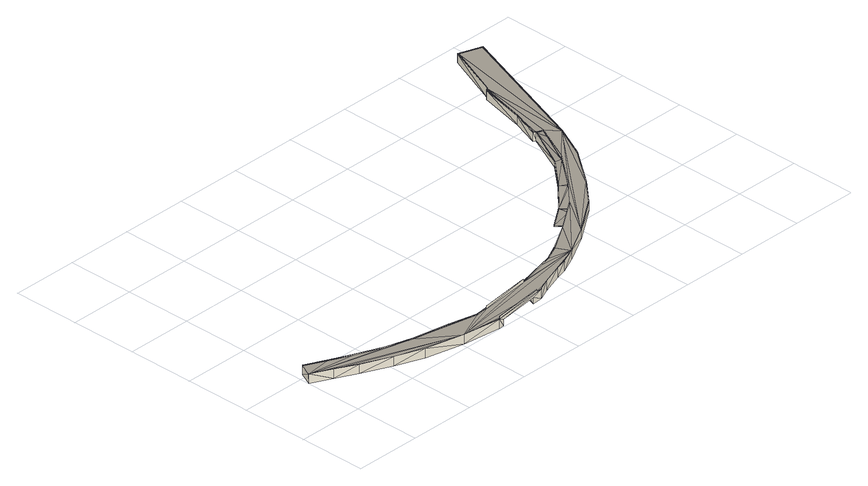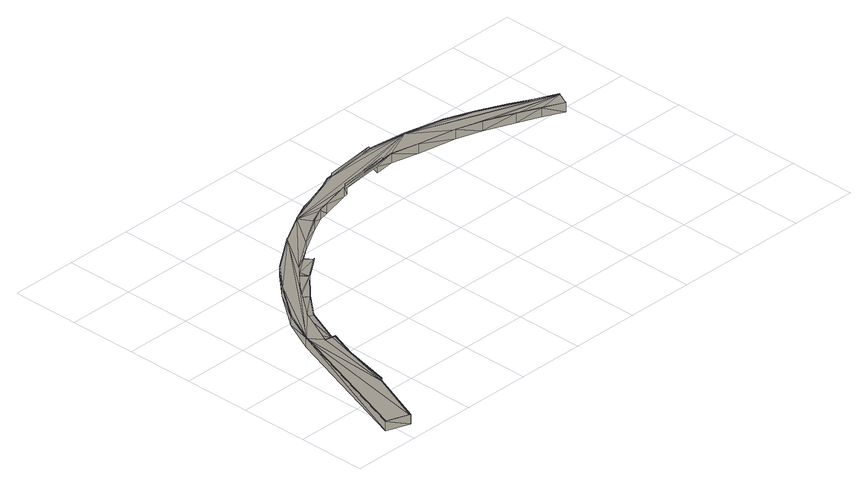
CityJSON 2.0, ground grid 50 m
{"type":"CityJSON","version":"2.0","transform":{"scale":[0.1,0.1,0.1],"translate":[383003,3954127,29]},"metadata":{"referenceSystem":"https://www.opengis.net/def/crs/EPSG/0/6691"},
"CityObjects":{
"bridge1":{"type":"Bridge","geometry":[{"type":"Solid","lod":"2","boundaries":[[[[0,1,2]],[[2,1,3]],[[4,5,6]],[[5,7,6]],[[8,9,7]],[[10,11,12]],[[13,14,12]],[[12,14,10]],[[8,7,5]],[[11,15,16]],[[15,17,16]],[[11,16,12]],[[18,9,5]],[[19,20,21]],[[20,22,21]],[[22,20,23]],[[20,24,23]],[[23,24,25]],[[24,26,25]],[[27,9,18]],[[27,18,5]],[[28,27,5]],[[29,30,5]],[[31,21,32]],[[21,22,32]],[[32,22,33]],[[34,32,33]],[[34,35,32]],[[35,36,32]],[[37,38,35]],[[39,25,40]],[[40,41,39]],[[32,42,31]],[[31,42,43]],[[32,36,42]],[[36,44,42]],[[36,38,44]],[[38,45,44]],[[33,46,29]],[[47,41,40]],[[48,40,25]],[[29,41,47]],[[48,47,40]],[[12,16,49]],[[50,13,49]],[[49,13,12]],[[17,51,52]],[[16,17,52]],[[16,52,49]],[[42,44,53]],[[43,53,54]],[[42,53,43]],[[44,55,53]],[[53,55,56]],[[53,56,54]],[[56,57,54]],[[55,58,56]],[[56,59,57]],[[57,59,60]],[[56,58,59]],[[58,61,59]],[[62,50,49]],[[63,50,62]],[[51,64,52]],[[52,64,65]],[[61,66,62]],[[66,63,62]],[[60,59,65]],[[59,61,65]],[[64,60,65]],[[61,62,65]],[[67,68,69]],[[70,68,67]],[[71,72,73]],[[73,72,74]],[[75,70,76]],[[77,78,79]],[[79,80,81]],[[82,74,83]],[[77,75,78]],[[75,76,78]],[[84,78,76]],[[77,79,85]],[[86,77,85]],[[85,79,81]],[[67,87,70]],[[70,87,76]],[[85,81,88]],[[81,84,88]],[[84,89,88]],[[87,90,76]],[[82,83,91]],[[91,92,82]],[[93,92,91]],[[94,74,72]],[[83,95,91]],[[95,83,74]],[[94,95,74]],[[96,90,87]],[[96,87,97]],[[85,98,99]],[[88,98,85]],[[86,85,99]],[[88,100,101]],[[101,98,88]],[[97,87,4]],[[97,4,6]],[[91,95,10]],[[10,93,91]],[[14,93,10]],[[95,11,10]],[[94,15,11]],[[95,94,11]],[[99,98,19]],[[98,20,19]],[[24,20,98]],[[24,98,101]],[[102,103,104]],[[103,0,104]],[[105,106,107]],[[107,108,105]],[[109,106,105]],[[110,108,107]],[[111,112,110]],[[112,108,110]],[[110,107,106]],[[104,113,102]],[[104,105,114]],[[114,113,104]],[[108,115,105]],[[105,115,114]],[[112,116,108]],[[108,116,115]],[[117,109,105]],[[106,109,117]],[[118,117,105]],[[104,0,119]],[[119,118,104]],[[120,110,106]],[[121,120,106]],[[121,106,117]],[[0,2,119]],[[111,110,120]],[[119,2,122]],[[2,123,122]],[[121,117,120]],[[124,118,125]],[[125,118,119]],[[125,126,127]],[[124,125,127]],[[115,128,114]],[[114,128,113]],[[128,129,113]],[[130,128,115]],[[116,131,115]],[[115,131,130]],[[132,122,133]],[[119,122,132]],[[132,134,119]],[[134,125,119]],[[135,126,134]],[[134,126,125]],[[103,136,1]],[[0,103,1]],[[2,3,123]],[[3,137,123]],[[138,133,139]],[[138,134,132]],[[132,133,138]],[[140,135,141]],[[141,135,134]],[[128,142,129]],[[143,142,128]],[[143,128,130]],[[130,144,145]],[[145,143,130]],[[131,144,130]],[[141,134,146]],[[147,148,149]],[[150,151,1]],[[136,150,1]],[[152,153,154]],[[155,152,154]],[[156,153,152]],[[157,152,151]],[[157,156,152]],[[158,149,155]],[[150,159,151]],[[159,160,151]],[[160,157,151]],[[161,139,162]],[[138,139,161]],[[161,146,138]],[[146,140,141]],[[163,140,146]],[[1,151,3]],[[151,152,164]],[[164,152,165]],[[148,166,149]],[[147,167,166]],[[148,147,166]],[[3,151,164]],[[149,166,168]],[[155,149,165]],[[149,168,165]],[[169,170,171]],[[172,137,164]],[[137,3,164]],[[173,156,157]],[[174,157,160]],[[174,173,157]],[[159,175,160]],[[175,176,160]],[[176,174,160]],[[73,161,162]],[[73,162,71]],[[177,161,73]],[[177,178,161]],[[178,146,161]],[[179,180,143]],[[143,180,142]],[[179,143,145]],[[181,163,178]],[[178,163,146]],[[144,182,145]],[[145,182,183]],[[183,179,145]],[[170,184,185]],[[186,170,185]],[[187,164,165]],[[172,164,187]],[[188,172,187]],[[186,189,165]],[[185,189,186]],[[190,173,174]],[[191,190,174]],[[191,174,176]],[[175,192,176]],[[193,191,176]],[[192,193,176]],[[185,184,189]],[[184,194,189]],[[195,188,196]],[[196,187,189]],[[188,187,196]],[[197,179,183]],[[179,198,180]],[[197,198,179]],[[182,199,183]],[[200,197,183]],[[183,199,200]],[[189,194,201]],[[194,202,201]],[[201,203,189]],[[203,196,189]],[[68,195,69]],[[69,195,196]],[[69,196,203]],[[204,190,205]],[[205,190,191]],[[205,191,193]],[[206,207,192]],[[192,207,193]],[[207,205,193]],[[208,197,200]],[[208,209,198]],[[197,208,198]],[[210,208,200]],[[199,211,200]],[[200,211,210]],[[212,204,213]],[[213,204,205]],[[206,214,207]],[[215,214,206]],[[208,210,209]],[[210,211,209]],[[216,205,207]],[[209,211,217]],[[211,218,217]],[[216,218,213]],[[218,212,213]],[[215,217,214]],[[217,219,214]],[[219,216,214]],[[216,219,217]],[[170,186,171]],[[158,147,149]],[[154,158,155]],[[166,167,169]],[[168,166,171]],[[171,186,165]],[[92,74,82]],[[214,216,207]],[[218,216,217]],[[89,100,88]],[[6,7,220]],[[220,7,221]],[[101,26,24]],[[100,26,101]],[[7,9,221]],[[9,8,5]],[[35,38,36]],[[45,222,55]],[[44,45,55]],[[55,222,58]],[[222,223,58]],[[58,223,61]],[[223,66,61]],[[118,105,104]],[[118,124,117]],[[117,124,120]],[[124,127,120]],[[146,134,138]],[[165,152,155]],[[171,166,169]],[[165,168,171]],[[189,187,165]],[[177,73,178]],[[73,181,178]],[[202,69,203]],[[201,202,203]],[[213,205,216]],[[78,84,81]],[[80,78,81]],[[79,78,80]],[[224,6,220]],[[30,28,5]],[[48,27,28]],[[28,47,48]],[[47,28,30]],[[30,29,47]],[[46,41,29]],[[23,25,39]],[[41,23,39]],[[46,23,41]],[[22,23,46]],[[33,22,46]],[[34,33,35]],[[33,37,35]],[[49,52,62]],[[62,52,65]],[[220,221,100]],[[26,100,9]],[[100,221,9]],[[5,4,50]],[[9,25,26]],[[13,50,14]],[[25,9,27]],[[38,37,45]],[[29,5,50]],[[33,29,37]],[[48,25,27]],[[37,29,223]],[[223,29,50]],[[222,45,223]],[[66,223,50]],[[63,66,50]],[[69,202,67]],[[67,202,181]],[[73,74,181]],[[74,92,181]],[[87,67,181]],[[92,87,181]],[[90,84,76]],[[90,89,84]],[[90,96,89]],[[96,97,89]],[[4,87,92]],[[93,14,92]],[[6,89,97]],[[224,89,6]],[[100,89,224]],[[220,100,224]],[[14,50,92]],[[50,4,92]],[[112,111,116]],[[111,120,116]],[[120,127,126]],[[135,120,126]],[[153,116,147]],[[131,116,144]],[[147,116,167]],[[173,116,153]],[[116,120,181]],[[167,116,181]],[[158,153,147]],[[181,120,135]],[[140,181,135]],[[156,173,153]],[[144,116,199]],[[169,167,170]],[[163,181,140]],[[170,167,181]],[[199,116,211]],[[211,116,173]],[[184,170,181]],[[182,144,199]],[[194,184,181]],[[202,194,181]],[[190,211,173]],[[204,211,190]],[[212,211,204]],[[218,211,212]],[[154,153,158]],[[45,37,223]],[[102,113,103]],[[122,123,133]],[[113,150,103]],[[103,150,136]],[[129,142,113]],[[123,172,133]],[[137,172,123]],[[175,150,113]],[[192,175,113]],[[133,172,71]],[[139,133,71]],[[142,198,113]],[[159,150,175]],[[162,139,71]],[[206,192,113]],[[172,188,71]],[[215,206,113]],[[198,215,113]],[[180,198,142]],[[188,195,71]],[[195,68,71]],[[68,70,71]],[[70,75,71]],[[72,71,94]],[[217,215,198]],[[209,217,198]],[[77,86,75]],[[94,71,17]],[[71,75,17]],[[86,99,75]],[[15,94,17]],[[75,19,17]],[[99,19,75]],[[17,19,21]],[[31,43,21]],[[57,17,21]],[[43,57,21]],[[51,17,64]],[[64,17,57]],[[54,57,43]],[[60,64,57]]]],"semantics":{"surfaces":[{"type":"OuterCeilingSurface"},{"type":"WallSurface"},{"type":"OuterFloorSurface"},{"type":"GroundSurface"}],"values":[[0,0,1,1,1,1,1,1,1,1,1,1,1,1,1,1,1,1,1,1,1,1,1,1,1,1,1,1,1,1,1,1,1,1,1,1,1,1,1,1,1,1,1,1,1,1,1,1,1,1,1,1,1,1,1,1,1,1,1,1,1,1,1,1,1,1,1,1,1,1,1,1,1,1,1,1,1,1,1,1,1,1,1,1,1,1,1,1,1,1,1,1,1,1,1,1,1,1,1,1,1,1,1,1,1,1,1,1,1,1,1,1,1,1,1,1,1,1,1,1,1,1,1,1,1,1,1,1,1,1,1,1,1,1,1,1,1,1,1,1,1,1,1,1,1,1,1,1,1,1,1,1,1,1,1,1,1,1,1,1,1,1,1,1,1,1,1,1,1,1,1,1,1,1,1,1,1,1,1,1,1,1,1,1,1,1,1,1,1,1,1,1,1,1,1,1,1,1,1,1,1,1,1,1,1,1,1,1,1,1,1,1,1,1,1,1,1,1,1,1,1,1,1,1,1,1,1,1,1,1,1,1,1,1,1,1,1,1,1,1,1,1,1,1,1,1,1,1,1,1,1,1,1,1,1,1,1,1,1,1,1,1,1,1,1,1,1,1,1,1,1,1,1,1,1,1,1,1,1,1,1,1,1,1,1,1,1,1,1,1,1,1,1,1,1,1,1,1,1,1,1,1,1,1,1,1,1,1,1,1,1,1,1,1,1,1,1,1,1,1,1,1,1,1,1,1,1,1,1,1,1,1,1,1,1,1,1,1,1,1,1,2,2,2,2,2,2,2,2,2,2,2,2,2,2,2,2,2,2,2,2,2,2,2,2,2,2,2,2,2,2,2,2,2,2,2,2,2,2,2,2,2,2,2,2,2,2,2,2,2,2,2,2,2,2,2,2,2,2,2,2,2,2,2,2,3,3,3,3,3,3,3,3,3,3,3,3,3,3,3,3,3,3,3,3,3,3,3,3,3,3,3,3,3,3,3,3,3,3,3,3,3,3,3,3,3]]}}]}
},
"vertices":[
[1348,12,53],[1401,169,53],[1664,49,53],[1717,206,53],[2789,815,68],[2981,1062,68],[2789,815,17],[2963,1039,45],[2978,1059,47],[2978,1059,42],[2864,733,73],[2867,731,73],[3074,1015,73],[3074,1015,68],[2864,733,68],[2867,731,4],[3078,1013,73],[3078,1013,4],[2981,1062,43],[2928,1071,4],[2928,1071,45],[3067,1368,4],[3067,1368,66],[3071,1366,66],[2931,1069,45],[3071,1366,61],[2931,1069,40],[3093,1294,58],[3121,1352,61],[3122,1354,68],[3122,1354,62],[3048,1373,4],[3048,1373,73],[3069,1368,68],[3069,1368,73],[3070,1372,73],[3053,1376,73],[3070,1372,68],[3053,1376,68],[3071,1367,61],[3092,1362,61],[3071,1367,66],[3122,1581,73],[3122,1581,4],[3126,1580,73],[3126,1580,68],[3069,1368,66],[3120,1354,61],[3121,1351,61],[3192,1259,73],[3192,1259,68],[3196,1257,4],[3196,1257,73],[3205,1930,73],[3205,1930,4],[3209,1928,73],[3224,1946,73],[3224,1946,4],[3227,1944,73],[3393,2362,73],[3393,2362,4],[3396,2357,73],[3557,2301,73],[3557,2301,68],[3562,2304,4],[3562,2304,73],[3396,2357,68],[2372,471,68],[2160,341,4],[2160,341,68],[2372,471,4],[2218,241,4],[2433,363,4],[2218,241,68],[2433,363,68],[2461,533,4],[2461,533,10],[2417,589,4],[2419,586,10],[2417,589,15],[2419,586,15],[2423,588,15],[2431,366,73],[2433,363,73],[2423,588,10],[2578,702,15],[2578,702,4],[2622,646,68],[2581,699,15],[2581,699,10],[2594,626,10],[2700,557,73],[2431,366,68],[2700,557,68],[2702,554,4],[2702,554,73],[2622,646,10],[2629,653,10],[2762,883,23],[2762,883,4],[2765,880,18],[2765,880,23],[1306,7,4],[1348,12,4],[1306,7,74],[1314,9,74],[1314,12,91],[1314,12,74],[1307,11,74],[1314,9,91],[1378,20,74],[1378,20,69],[1307,11,69],[1022,42,4],[1022,42,74],[1023,46,74],[1023,46,69],[1703,57,91],[1703,57,74],[1748,59,74],[1703,59,69],[1703,59,91],[1748,59,4],[1664,49,4],[1703,58,74],[1747,63,74],[1747,63,69],[1703,58,69],[733,107,74],[733,107,4],[734,110,74],[734,110,69],[1835,98,74],[1835,98,4],[1833,101,74],[1833,101,69],[1401,169,4],[1717,206,4],[1994,153,73],[1994,153,4],[1992,156,68],[1992,156,73],[528,185,4],[528,185,74],[530,189,69],[530,189,74],[2083,182,73],[1344,155,69],[1344,155,91],[1344,157,91],[1254,151,4],[1254,151,74],[1254,147,74],[1254,147,69],[1538,181,69],[1538,181,74],[1053,193,69],[1053,193,74],[1344,157,69],[1053,197,4],[1053,197,74],[2084,178,73],[2084,178,4],[2083,182,68],[1748,210,74],[1732,205,74],[1733,202,91],[1733,202,69],[1732,205,91],[1733,204,69],[1749,206,69],[1733,204,74],[1748,210,4],[768,244,69],[768,244,74],[769,248,4],[769,248,74],[2218,241,73],[2216,244,73],[311,280,74],[311,280,4],[2216,244,68],[313,284,69],[313,284,74],[1965,260,68],[1965,260,73],[1749,206,74],[1964,264,73],[1964,264,4],[2045,283,73],[579,303,69],[579,303,74],[580,307,4],[580,307,74],[2045,283,68],[2044,286,4],[2044,286,73],[159,361,74],[159,361,4],[161,364,69],[161,364,74],[2162,338,73],[2162,338,68],[2160,341,73],[364,391,69],[364,391,74],[366,394,4],[366,394,74],[5,433,74],[5,433,4],[6,437,74],[6,437,69],[205,462,69],[205,462,74],[207,465,74],[207,465,4],[52,534,74],[54,537,4],[52,534,69],[54,537,74],[2817,850,18],[2963,1039,40],[3209,1928,68],[3227,1944,68],[2811,843,18]
]}
